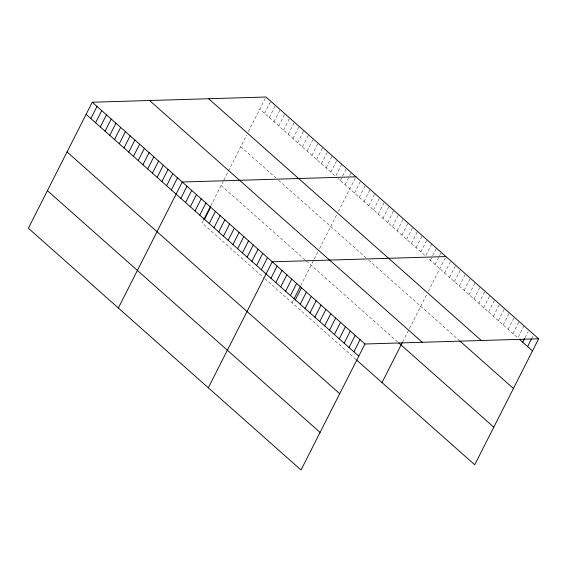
<?xml version="1.0" encoding="UTF-8"?>
<svg xmlns="http://www.w3.org/2000/svg" width="567" height="567" viewBox="0 0 567 567"><rect width="100%" height="100%" fill="white"/><g stroke="black" fill="none" stroke-linecap="round" stroke-linejoin="round"><path stroke-width="0.43" stroke-dasharray="2.83 2.13" d="M203.248 220.648L202.058 223.001L263.627 277.589M210.796 205.778L223.526 180.689M223.922 179.902L246.716 134.981M248.303 131.849L265.973 97.014M264.555 113.35L270.707 101.217M269.29 117.546L275.442 105.412M274.024 121.742L280.183 109.615M278.758 125.945L284.918 113.811M283.5 130.141L289.652 118.014M288.234 134.344L294.386 122.21M292.969 138.539L299.121 126.413M297.703 142.742L303.862 130.608M302.438 146.938L308.597 134.811M307.179 151.141L313.331 139.007M311.914 155.337L318.066 143.203M316.648 159.54L322.807 147.406M321.383 163.735L327.542 151.602M326.124 167.938L332.276 155.805M330.859 172.134L337.011 160M341.745 164.203L335.593 176.337L259.821 109.147M340.328 180.533L342.255 176.741M342.638 175.983L346.487 168.399M345.062 184.736L349.293 176.394M349.683 175.635L351.221 172.602M292.04 302.785L293.628 299.652M300.779 285.562L318.718 250.203M319.519 248.622L336.699 214.758M338.286 211.633L355.956 176.798M354.538 193.127L360.69 181.001M359.272 197.33L365.424 185.196M364.007 201.526L370.166 189.399M368.741 205.729L374.9 193.595M373.483 209.925L379.635 197.798M378.217 214.128L384.369 201.994M382.952 218.323L389.111 206.197M387.686 222.526L393.845 210.392M392.428 226.722L398.58 214.588M397.162 230.925L403.314 218.791M401.897 235.121L408.049 222.987M406.631 239.324L412.79 227.19M411.366 243.519L417.525 231.386M416.107 247.722L422.259 235.588M420.842 251.918L426.994 239.784M431.735 243.987L425.576 256.121L337.96 178.435M430.31 260.317L432.238 256.525M432.621 255.767L436.47 248.183M435.052 264.513L441.204 252.386M402.69 341.837L427.079 293.763M428.269 291.417L445.938 256.582M444.663 273.039L450.822 260.912M449.546 277.369L455.698 265.236M454.422 281.693L460.581 269.559M459.305 286.023L465.457 273.889M464.182 290.347L470.334 278.213M469.065 294.67L475.217 282.543M473.941 299L480.093 286.867M478.817 303.324L484.976 291.197M483.701 307.654L489.853 295.52M488.577 311.978L494.736 299.844M493.46 316.308L499.612 304.174M498.336 320.631L504.495 308.498M503.22 324.955L509.372 312.828M508.096 329.285L514.255 317.151M512.979 333.609L519.131 321.482M524.014 325.805L517.855 337.939L427.943 258.219M525.042 337.712L528.125 331.645M531.846 338.251L533.001 335.976M240.755 146.718L275.682 177.691M278.645 180.313L366.261 257.999M368.628 260.097L459.15 340.356M221.116 185.43L305.776 260.487M306.364 261.011L397.531 341.844M264.81 278.638L355.977 359.471"/><path stroke-width="0.85" d="M538.65 338.782L265.973 97.014L92.265 102.23L28.35 228.218L301.027 469.986L364.942 343.999L538.65 338.782L474.735 464.77L356.565 359.995M90.848 118.567L97 106.433M95.582 122.763L101.734 110.629M100.316 126.958L106.476 114.832M105.051 131.161L111.21 119.027M109.792 135.357L115.944 123.23M114.527 139.56L120.679 127.426M119.261 143.756L125.42 131.629M123.996 147.959L130.155 135.825M128.737 152.154L134.889 140.028M133.472 156.357L139.624 144.224M138.206 160.553L144.358 148.419M142.941 164.756L149.1 152.622M147.675 168.952L153.834 156.818M152.417 173.155L158.569 161.021M157.151 177.351L163.303 165.217M161.886 181.553L168.038 169.42M166.62 185.749L172.779 173.615M171.354 189.952L177.514 177.818M118.333 308.001L182.248 182.014L355.956 176.798M180.83 198.344L186.982 186.217M185.565 202.547L191.724 190.413M190.299 206.742L196.458 194.616M195.041 210.945L201.193 198.811M199.775 215.141L205.927 203.014M203.645 219.868L210.4 206.565M204.51 219.344L210.662 207.21M209.244 223.54L215.403 211.413M213.979 227.743L220.138 215.609M218.72 231.938L224.872 219.805M223.455 236.141L229.607 224.008M228.189 240.337L234.348 228.203M232.924 244.54L239.083 232.406M237.665 248.736L243.817 236.602M242.4 252.939L248.552 240.805M247.134 257.135L253.286 245.001M251.868 261.337L258.028 249.204M256.603 265.533L262.762 253.399M261.344 269.729L267.496 257.602M208.316 387.785L272.231 261.798L445.938 256.582M270.955 278.255L277.114 266.129M275.838 282.586L281.99 270.452M280.715 286.909L286.874 274.775M285.598 291.24L291.75 279.106M290.474 295.563L296.633 283.429M294.025 298.873L300.382 286.349M295.357 299.886L301.509 287.76M300.234 304.217L306.386 292.083M305.117 308.54L311.269 296.413M309.993 312.871L316.145 300.737M314.869 317.194L321.028 305.06M319.753 321.524L325.905 309.391M324.629 325.848L330.788 313.714M329.512 330.171L335.664 318.044M334.388 334.502L340.547 322.368M339.272 338.825L345.423 326.698M344.148 343.155L350.307 331.022M349.031 347.479L355.183 335.345M353.907 351.809L360.066 339.676M382.023 382.569L402.286 342.624M522.739 342.262L524.659 338.471M527.615 346.593L531.463 339.009M519.684 339.562L532.498 350.916M208.649 98.736L481.326 340.505M459.759 340.895L513.433 388.487M149.589 100.508L422.266 342.277M398.714 342.893L493.793 427.199M92.265 102.23L364.942 343.999M86.113 114.364L358.791 356.133M67.048 151.935L339.725 393.704M47.408 190.647L320.086 432.415"/></g></svg>
